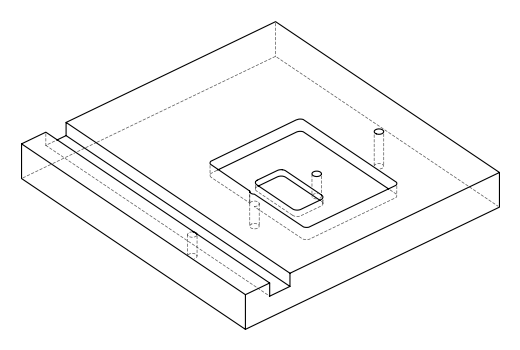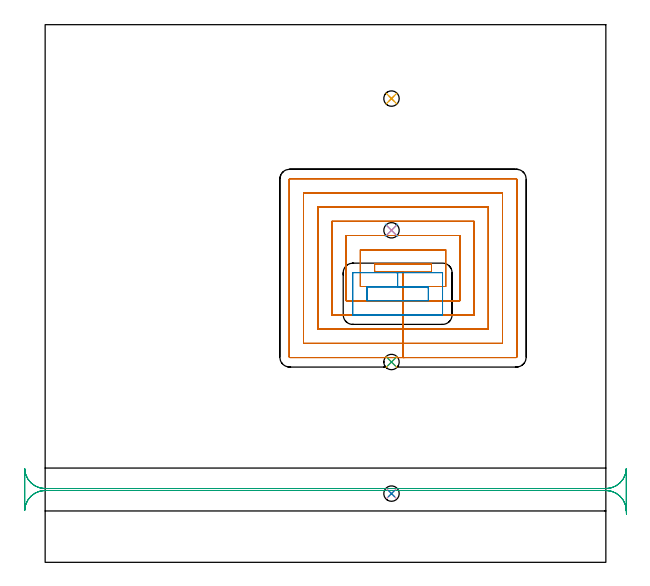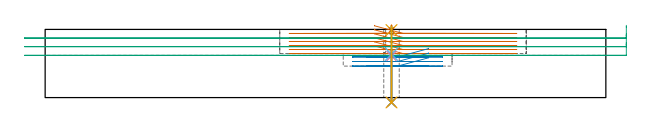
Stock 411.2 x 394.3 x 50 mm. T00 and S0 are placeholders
(PLAN: 11 operations, 3 tool changes, 39.6 min)
(1 MILL_RECTANGULAR_POCKET | POCKET_RECTANGULAR_STRAIGHT | UGT0201_131 | Follow Part, ap 3.475, ae 75% | 30.39 min | 463330 mm3)
(2 MILL_RECTANGULAR_POCKET_1 | POCKET_RECTANGULAR_STRAIGHT_1 | UGT0201_131 | Follow Part, ap 3.475, ae 75% | 2.2 min | 32577 mm3)
(3 MILL_RECTANGULAR_SLOT | SLOT_RECTANGULAR | UGT0201_018 | Follow Part, ap 7.5, ae 75% | 6.14 min | 245499 mm3)
(4 SPOT_DRILL | STEP1HOLE | NXT0321_9005460120000 | 0.03 min | 24 mm3)
(5 SPOT_DRILL_1 | STEP1HOLE_1 | NXT0321_9005460120000 | 0.03 min | 0 mm3)
(6 SPOT_DRILL_2 | STEP1HOLE_2 | NXT0321_9005460120000 | 0.03 min | 11 mm3)
(7 SPOT_DRILL_3 | STEP1HOLE_3 | NXT0321_9005460120000 | 0.03 min | 6 mm3)
(8 DRILL_THROUGH_HOLE_INTO_CENTER | STEP1HOLE | NXT0301_084 | 0.15 min | 3008 mm3)
(9 DRILL_THROUGH_HOLE_INTO_CENTER_1 | STEP1HOLE_1 | NXT0301_084 | 0.22 min | 3431 mm3)
(10 DRILL_THROUGH_HOLE_INTO_CENTER_2 | STEP1HOLE_2 | NXT0301_084 | 0.16 min | 3219 mm3)
(11 DRILL_THROUGH_HOLE_INTO_CENTER_3 | STEP1HOLE_3 | NXT0301_084 | 0.22 min | 4981 mm3)
(TOOL UGT0201_131 | Carbide End Mill 13.9 | D13.9 FL30 Z4)
(TOOL UGT0201_018 | End mill 30 mm | D30 FL50 Z4)
(TOOL NXT0321_9005460120000 | NC Spot Drill, 142deg, 12mm, Carbide, Uncoated | D12 PA142 FL30 Z2)
(TOOL NXT0301_084 | Carbide Drill 11.3mm [860.1-1130-034A1-MM 2214] | D11.3 PA140 FL55 Z2)
(OP 1 MILL_RECTANGULAR_POCKET)
G17 G21 G94 G90
T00 M6
G54
G17 G0 G90 X241.6 Y214.056 S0 M3
G43 Z60. H0
Z53.
G94 G1 Y212.7 Z52.637 F250.
X249.73 Z50.458
X262.45 Z47.05
X283.3 F500.
Y218.8
X241.6
Y212.7
X249.73
X262.45
Y202.275
X293.725
Y229.225
X231.175
Y202.275
X249.73
X262.45
Y191.85
X304.15
Y239.65
X220.75
Y191.85
X249.73
X262.45
Y181.425
X314.575
Y250.075
X210.325
Y181.425
X249.73
X262.45
Y171.
X325.
Y260.5
X199.9
Y171.
X262.45
Y160.575
X335.425
Y270.925
X189.475
Y160.575
X262.45
Y150.15
X345.4
G3 X345.85 Y150.6 R0.45
G1 Y280.9
G3 X345.4 Y281.35 R0.45
G1 X179.5
G3 X179.05 Y280.9 R0.45
G1 Y150.6
G3 X179.5 Y150.15 R0.45
G1 X262.45
X263.45
G0 X241.6 Y214.056 Z50.05
G1 Y212.7 Z49.687 F250.
X249.73 Z47.508
X262.45 Z44.1
X283.3 F500.
Y218.8
X241.6
Y212.7
X249.73
X262.45
Y202.275
X293.725
Y229.225
X231.175
Y202.275
X249.73
X262.45
Y191.85
X304.15
Y239.65
X220.75
Y191.85
X249.73
X262.45
Y181.425
X314.575
Y250.075
X210.325
Y181.425
X249.73
X262.45
Y171.
X325.
Y260.5
X199.9
Y171.
X262.45
Y160.575
X335.425
Y270.925
X189.475
Y160.575
X262.45
Y150.15
X345.4
G3 X345.85 Y150.6 R0.45
G1 Y280.9
G3 X345.4 Y281.35 R0.45
G1 X179.5
G3 X179.05 Y280.9 R0.45
G1 Y150.6
G3 X179.5 Y150.15 R0.45
G1 X262.45
X263.45
G0 X241.6 Y214.056 Z47.1
G1 Y212.7 Z46.737 F250.
X249.73 Z44.558
X262.45 Z41.15
X283.3 F500.
Y218.8
X241.6
Y212.7
X249.73
X262.45
Y202.275
X293.725
Y229.225
X231.175
Y202.275
X249.73
X262.45
Y191.85
X304.15
Y239.65
X220.75
Y191.85
X249.73
X262.45
Y181.425
X314.575
Y250.075
X210.325
Y181.425
X249.73
X262.45
Y171.
X325.
Y260.5
X199.9
Y171.
X262.45
Y160.575
X335.425
Y270.925
X189.475
Y160.575
X262.45
Y150.15
X345.4
G3 X345.85 Y150.6 R0.45
G1 Y280.9
G3 X345.4 Y281.35 R0.45
G1 X179.5
G3 X179.05 Y280.9 R0.45
G1 Y150.6
G3 X179.5 Y150.15 R0.45
G1 X262.45
X263.45
G0 X241.6 Y214.056 Z44.15
G1 Y212.7 Z43.787 F250.
X249.73 Z41.608
X262.45 Z38.2
X283.3 F500.
Y218.8
X241.6
Y212.7
X249.73
X262.45
Y202.275
X293.725
Y229.225
X231.175
Y202.275
X249.73
X262.45
Y191.85
X304.15
Y239.65
X220.75
Y191.85
X249.73
X262.45
Y181.425
X314.575
Y250.075
X210.325
Y181.425
X249.73
X262.45
Y171.
X325.
Y260.5
X199.9
Y171.
X262.45
Y160.575
X335.425
Y270.925
X189.475
Y160.575
X262.45
Y150.15
X345.4
G3 X345.85 Y150.6 R0.45
G1 Y280.9
G3 X345.4 Y281.35 R0.45
G1 X179.5
G3 X179.05 Y280.9 R0.45
G1 Y150.6
G3 X179.5 Y150.15 R0.45
G1 X262.45
X263.45
G0 X241.6 Y214.056 Z41.2
G1 Y212.7 Z40.837 F250.
X249.73 Z38.658
X262.45 Z35.25
X283.3 F500.
Y218.8
X241.6
Y212.7
X249.73
X262.45
Y202.275
X293.725
Y229.225
X231.175
Y202.275
X249.73
X262.45
Y191.85
X304.15
Y239.65
X220.75
Y191.85
X249.73
X262.45
Y181.425
X314.575
Y250.075
X210.325
Y181.425
X249.73
X262.45
Y171.
X325.
Y260.5
X199.9
Y171.
X262.45
Y160.575
X335.425
Y270.925
X189.475
Y160.575
X262.45
Y150.15
X345.4
G3 X345.85 Y150.6 R0.45
G1 Y280.9
G3 X345.4 Y281.35 R0.45
G1 X179.5
G3 X179.05 Y280.9 R0.45
G1 Y150.6
G3 X179.5 Y150.15 R0.45
G1 X262.45
X263.45
G0 X241.6 Y214.056 Z38.25
G1 Y212.7 Z37.887 F250.
X249.73 Z35.708
X262.45 Z32.3
X283.3 F500.
Y218.8
X241.6
Y212.7
X249.73
X262.45
Y202.275
X293.725
Y229.225
X231.175
Y202.275
X249.73
X262.45
Y191.85
X304.15
Y239.65
X220.75
Y191.85
X249.73
X262.45
Y181.425
X314.575
Y250.075
X210.325
Y181.425
X249.73
X262.45
Y171.
X325.
Y260.5
X199.9
Y171.
X262.45
Y160.575
X335.425
Y270.925
X189.475
Y160.575
X262.45
Y150.15
X345.4
G3 X345.85 Y150.6 R0.45
G1 Y280.9
G3 X345.4 Y281.35 R0.45
G1 X179.5
G3 X179.05 Y280.9 R0.45
G1 Y150.6
G3 X179.5 Y150.15 R0.45
G1 X262.45
X263.45
G0 Z60.
M5
M2
(OP 2 MILL_RECTANGULAR_POCKET_1)
G17 G21 G94 G90
T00 M6
G54
G17 G0 G90 X281.025 Y200.805 S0 M3
G43 Z60. H0
Z36.187
G94 G1 Y202.025 Z35.861 F250.
X258.5 Z29.825
X235.975 F500.
Y191.875
X281.025
Y202.025
X258.5
Y212.45
X225.6
X225.57 Y212.452
X225.548 Y212.43
X225.55 Y212.4
Y181.5
X225.548 Y181.47
X225.57 Y181.448
X225.6 Y181.45
X291.4
X291.43 Y181.448
X291.452 Y181.47
X291.45 Y181.5
Y212.4
X291.452 Y212.43
X291.43 Y212.452
X291.4 Y212.45
X258.5
X257.5
G0 X281.025 Y200.805 Z32.825
G1 Y202.025 Z32.498 F250.
X258.5 Z26.462
X235.975 F500.
Y191.875
X281.025
Y202.025
X258.5
Y212.45
X225.6
X225.57 Y212.452
X225.548 Y212.43
X225.55 Y212.4
Y181.5
X225.548 Y181.47
X225.57 Y181.448
X225.6 Y181.45
X291.4
X291.43 Y181.448
X291.452 Y181.47
X291.45 Y181.5
Y212.4
X291.452 Y212.43
X291.43 Y212.452
X291.4 Y212.45
X258.5
X257.5
G0 X281.025 Y200.805 Z29.462
G1 Y202.025 Z29.136 F250.
X258.5 Z23.1
X235.975 F500.
Y191.875
X281.025
Y202.025
X258.5
Y212.45
X225.6
X225.57 Y212.452
X225.548 Y212.43
X225.55 Y212.4
Y181.5
X225.548 Y181.47
X225.57 Y181.448
X225.6 Y181.45
X291.4
X291.43 Y181.448
X291.452 Y181.47
X291.45 Y181.5
Y212.4
X291.452 Y212.43
X291.43 Y212.452
X291.4 Y212.45
X258.5
X257.5
G0 Z60.
M5
M2
(OP 3 MILL_RECTANGULAR_SLOT)
G17 G21 G94 G90
T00 M6
G54
G17 G0 G90 X426.2 Y42.745 S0 M3
G43 Z60. H0
Z53.
G94 G1 Y38.248 Z51.795 F250.
X426.19 Z51.792
X426.2 Z51.789
Y68.552 Z43.669
X426.19 Z43.667
G2 X411.2 Y54.1 R15. F500.
G1 X0.
G2 X-14.99 Y68.552 R15.
G1 X-15.
Y38.248
X-14.99
G2 X0. Y52.7 R15.
G1 X411.2
G2 X426.19 Y38.248 R15.
G1 X426.3 Y35.25 F250.
G0 X426.2 Y42.745 Z46.667
G1 Y38.248 Z45.461
X426.19 Z45.459
X426.2 Z45.456
Y68.552 Z37.336
X426.19 Z37.333
G2 X411.2 Y54.1 R15. F500.
G1 X0.
G2 X-14.99 Y68.552 R15.
G1 X-15.
Y38.248
X-14.99
G2 X0. Y52.7 R15.
G1 X411.2
G2 X426.19 Y38.248 R15.
G1 X426.3 Y35.25 F250.
G0 X426.2 Y42.745 Z40.333
G1 Y38.248 Z39.128
X426.19 Z39.125
X426.2 Z39.123
Y68.552 Z31.003
X426.19 Z31.
G2 X411.2 Y54.1 R15. F500.
G1 X0.
G2 X-14.99 Y68.552 R15.
G1 X-15.
Y38.248
X-14.99
G2 X0. Y52.7 R15.
G1 X411.2
G2 X426.19 Y38.248 R15.
G1 X426.3 Y35.25 F250.
G0 Z60.
M5
M2
(OP 4 SPOT_DRILL)
G17 G21 G94 G90
T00 M6
G54
G17 G0 G90 X254. Y50.4 S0 M3
G43 Z60. H0
G94 G81 G98 Z30.514 F250. R34.
G80
M5
M2
(OP 5 SPOT_DRILL_1)
G17 G21 G94 G90
T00 M6
G54
G17 G0 G90 X254. Y146.9 S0 M3
G43 Z60. H0
G94 G81 G98 Z49.514 F250. R53.
G80
M5
M2
(OP 6 SPOT_DRILL_2)
G17 G21 G94 G90
T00 M6
G54
G17 G0 G90 X254. Y243.5 S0 M3
G43 Z60. H0
G94 G81 G98 Z31.814 F250. R35.3
G80
M5
M2
(OP 7 SPOT_DRILL_3)
G17 G21 G94 G90
T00 M6
G54
G17 G0 G90 X254. Y340.1 S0 M3
G43 Z60. H0
G94 G81 G98 Z49.514 F250. R53.
G80
M5
M2
(OP 8 DRILL_THROUGH_HOLE_INTO_CENTER)
G17 G21 G94 G90
T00 M6
G54
G17 G0 G90 X254. Y50.4 S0 M3
G43 Z60. H1
G94 G73 G98 Z-3.556 F250. Q8.639 R33.
G80
M5
M2
(OP 9 DRILL_THROUGH_HOLE_INTO_CENTER_1)
G17 G21 G94 G90
T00 M6
G54
G17 G0 G90 X254. Y146.9 S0 M3
G43 Z60. H1
G94 G73 G98 Z-3.556 F250. Q10.711 R52.
G80
M5
M2
(OP 10 DRILL_THROUGH_HOLE_INTO_CENTER_2)
G17 G21 G94 G90
T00 M6
G54
G17 G0 G90 X254. Y243.5 S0 M3
G43 Z60. H1
G94 G73 G98 Z-3.556 F250. Q8.964 R34.3
G80
M5
M2
(OP 11 DRILL_THROUGH_HOLE_INTO_CENTER_3)
G17 G21 G94 G90
T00 M6
G54
G17 G0 G90 X254. Y340.1 S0 M3
G43 Z60. H1
G94 G73 G98 Z-3.556 F250. Q10.711 R52.
G80
M5
M2
